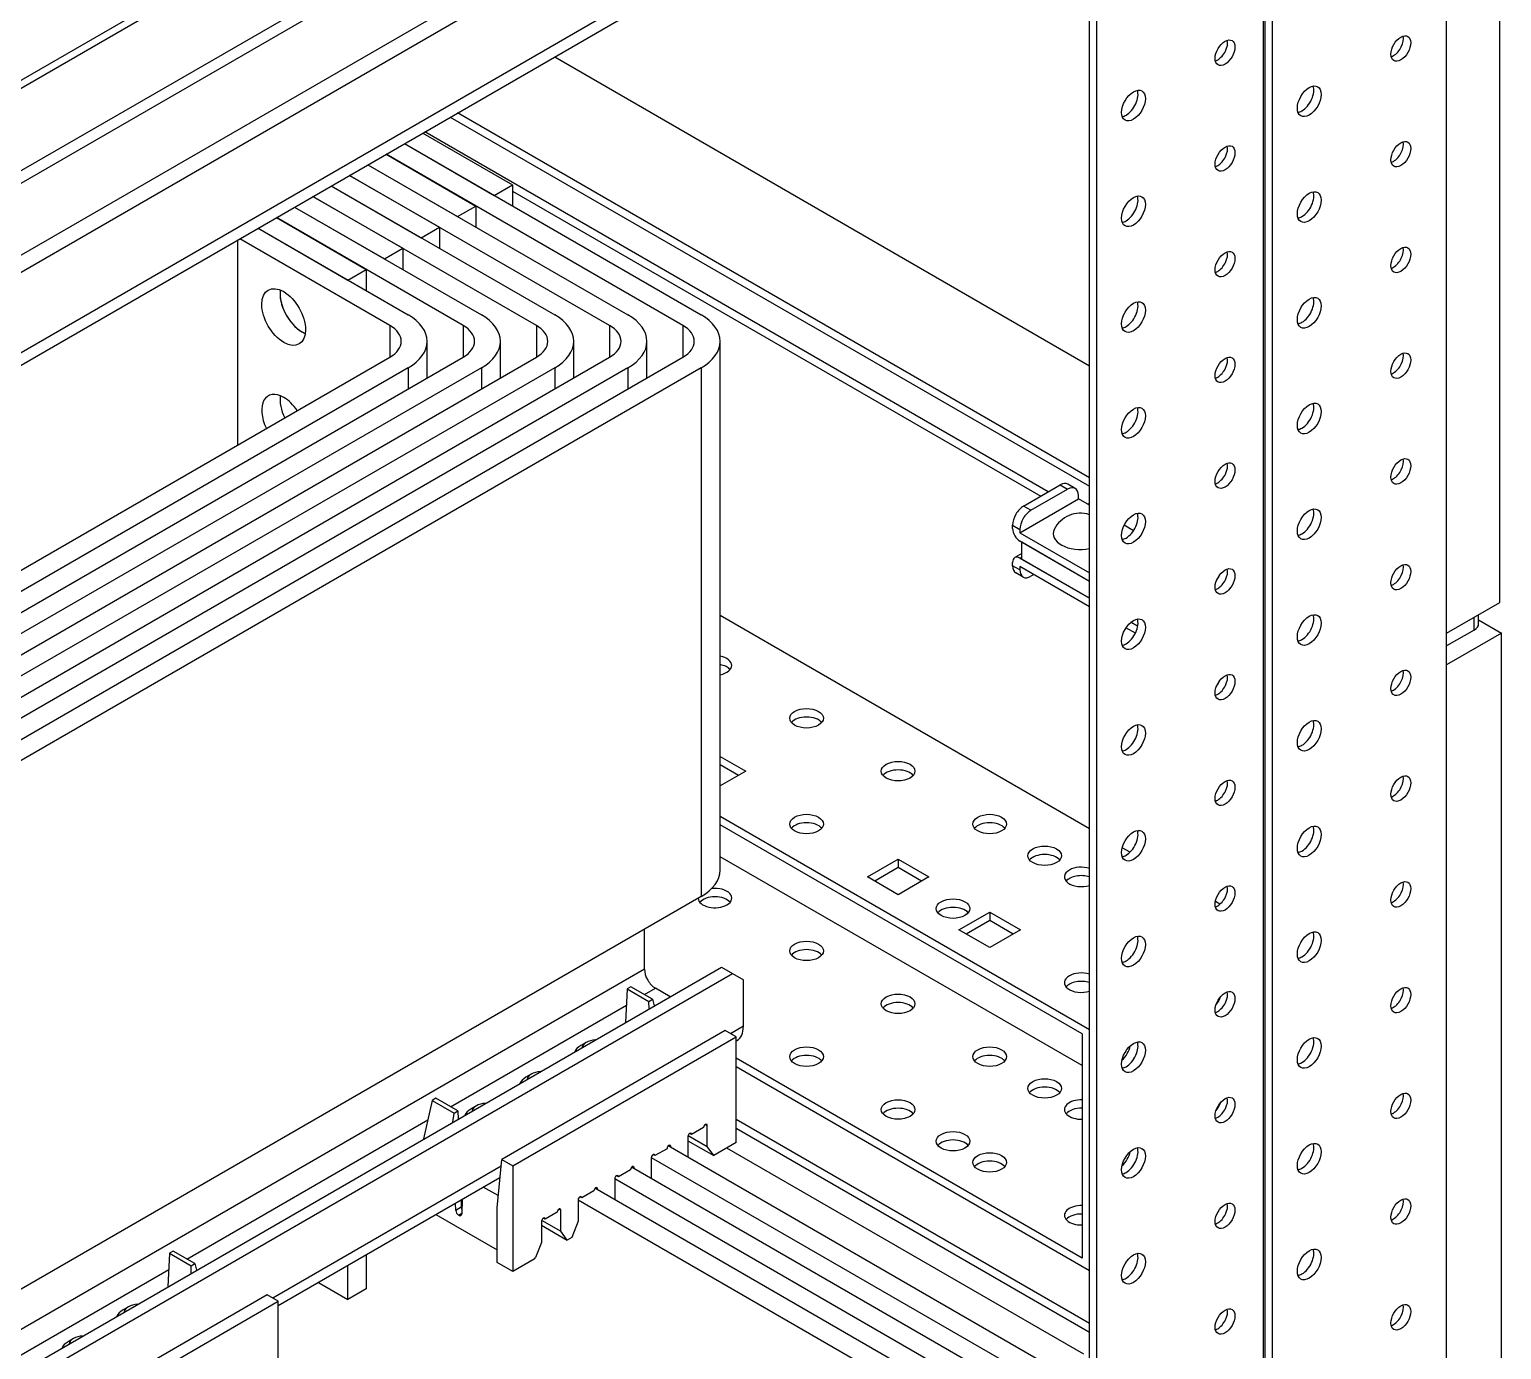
# Model space of a CAD drawing. Header units: millimetres. Extents: x -116965 to 323937, y 291661 to 566926.
# Drawn here: x -23583.1 to -23441, y 313790.9 to 313918.3 of the extents above; entities that cross this region are included whole.
import ezdxf

# ---------------------------------------------------------------- set-up
doc = ezdxf.new("R2010")
doc.units = ezdxf.units.MM
doc.layers.add('ALPHA', color=255, linetype='Continuous')

msp = doc.modelspace()

# ---------------------------------------------------------------- linework, layer by layer
at = {"layer": 'ALPHA'}
for p, q in [((-23446.265931, 313730.199479), (-23446.265931, 314199.685013)), ((-23463.766824, 313720.911831), (-23463.766824, 314190.397365)), ((-23463.059717, 313720.503582), (-23463.059717, 314189.989116)), ((-23463.943601, 313741.263008), (-23463.943601, 314008.114503)), ((-23641.604179, 313880.073126), (-23480.978503, 313972.810404)), ((-23641.604179, 313879.312167), (-23479.853503, 313972.698964)), ((-23641.604179, 313871.351326), (-23474.373426, 313967.902046)), ((-23641.604179, 313870.126581), (-23474.373426, 313966.677302)), ((-23480.383833, 313956.26697), (-23641.604179, 313863.18636)), ((-23641.604179, 313861.553367), (-23479.676727, 313955.042225)), ((-23641.604179, 313853.796649), (-23474.373426, 313950.34737)), ((-23641.604179, 313852.571904), (-23474.373426, 313949.122625)), ((-23480.03028, 313747.856218), (-23480.03028, 313945.856639)), ((-23480.737387, 313787.048054), (-23480.737387, 313945.44839)), ((-23441.139407, 313862.982236), (-23441.139407, 313941.774156)), ((-23532.356182, 313915.646265), (-23480.737387, 313885.84414)), ((-23480.737387, 313875.02556), (-23541.725347, 313910.236975)), ((-23542.432453, 313909.828727), (-23480.737387, 313874.209064)), ((-23545.084104, 313908.297796), (-23536.422046, 313903.296754)), ((-23484.73254, 313873.657929), (-23544.907327, 313908.399858)), ((-23519.981813, 313889.722499), (-23548.619638, 313906.256555)), ((-23548.619638, 313906.256555), (-23539.95758, 313901.255513)), ((-23546.851871, 313907.277175), (-23518.214046, 313890.74312)), ((-23546.851871, 313907.277175), (-23538.189813, 313902.276134)), ((-23550.387405, 313905.235934), (-23525.285114, 313890.74312)), ((-23550.387405, 313905.235934), (-23541.725347, 313900.234892)), ((-23553.922939, 313903.194692), (-23532.356182, 313890.74312)), ((-23553.922939, 313903.194692), (-23545.26088, 313898.193651)), ((-23527.052881, 313889.722499), (-23552.155172, 313904.215313)), ((-23552.155172, 313904.215313), (-23543.493114, 313899.214272)), ((-23538.189813, 313902.276134), (-23536.422046, 313903.296754)), ((-23536.422046, 313903.296754), (-23536.422046, 313901.255513)), ((-23534.123949, 313889.722499), (-23555.690706, 313902.174072)), ((-23555.690706, 313902.174072), (-23547.028647, 313897.17303)), ((-23536.422046, 313902.684382), (-23485.439647, 313873.24968)), ((-23557.458472, 313901.153451), (-23539.42725, 313890.74312)), ((-23557.458472, 313901.153451), (-23548.796414, 313896.152409)), ((-23541.725347, 313900.234892), (-23539.95758, 313901.255513)), ((-23539.95758, 313901.255513), (-23539.95758, 313899.214272)), ((-23560.994006, 313899.11221), (-23552.331948, 313894.111168)), ((-23560.994006, 313899.11221), (-23546.498317, 313890.74312)), ((-23541.195016, 313889.722499), (-23559.226239, 313900.13283)), ((-23559.226239, 313900.13283), (-23550.564181, 313895.131789)), ((-23545.26088, 313898.193651), (-23543.493114, 313899.214272)), ((-23543.493114, 313899.214272), (-23543.493114, 313897.17303)), ((-23562.93855, 313878.189485), (-23562.93855, 313897.989527)), ((-23548.266084, 313889.722499), (-23562.761773, 313898.091589)), ((-23548.796414, 313896.152409), (-23547.028647, 313897.17303)), ((-23547.028647, 313897.17303), (-23547.028647, 313895.131789)), ((-23552.331948, 313894.111168), (-23550.564181, 313895.131789)), ((-23550.564181, 313895.131789), (-23550.564181, 313893.090547)), ((-23548.266084, 313889.722499), (-23548.266084, 313886.660637)), ((-23541.195016, 313889.722499), (-23541.195016, 313886.660637)), ((-23534.123949, 313889.722499), (-23534.123949, 313886.660637)), ((-23527.052881, 313889.722499), (-23527.052881, 313886.660637)), ((-23519.981813, 313889.722499), (-23519.981813, 313886.660637)), ((-23544.667735, 313884.655662), (-23544.667735, 313888.191568)), ((-23537.596667, 313884.655662), (-23537.596667, 313888.191568)), ((-23530.525599, 313884.655662), (-23530.525599, 313888.191568)), ((-23523.454531, 313884.655662), (-23523.454531, 313888.191568)), ((-23516.383463, 313837.160531), (-23516.383463, 313888.191568)), ((-23608.90049, 313851.653346), (-23548.266084, 313886.660637)), ((-23608.90049, 313847.570863), (-23541.195016, 313886.660637)), ((-23608.90049, 313843.48838), (-23534.123949, 313886.660637)), ((-23608.90049, 313839.405898), (-23527.052881, 313886.660637)), ((-23608.90049, 313835.323415), (-23519.981813, 313886.660637)), ((-23546.498317, 313885.640016), (-23608.90049, 313849.612105)), ((-23539.42725, 313885.640016), (-23608.90049, 313845.529622)), ((-23532.356182, 313885.640016), (-23608.90049, 313841.447139)), ((-23525.285114, 313885.640016), (-23608.90049, 313837.364656)), ((-23518.214046, 313885.640016), (-23608.90049, 313833.282173)), ((-23546.498317, 313885.640016), (-23546.498317, 313883.598774)), ((-23539.42725, 313885.640016), (-23539.42725, 313883.598774)), ((-23532.356182, 313885.640016), (-23532.356182, 313883.598774)), ((-23525.285114, 313885.640016), (-23525.285114, 313883.598774)), ((-23518.214046, 313885.640016), (-23518.214046, 313834.60898)), ((-23487.101348, 313872.290297), (-23483.565814, 313874.331538)), ((-23486.394241, 313871.882049), (-23482.858707, 313873.92329)), ((-23483.565814, 313874.331538), (-23482.858707, 313873.92329)), ((-23482.108707, 313873.997583), (-23482.815814, 313874.405832)), ((-23481.798047, 313872.984319), (-23481.798047, 313873.310918)), ((-23487.454901, 313869.718333), (-23481.798047, 313872.984319)), ((-23486.394241, 313871.882049), (-23487.101348, 313872.290297)), ((-23480.737387, 313872.371946), (-23481.798047, 313872.984319)), ((-23480.914163, 313872.474009), (-23480.737387, 313872.576071)), ((-23488.162008, 313870.45318), (-23487.454901, 313870.044931)), ((-23488.162008, 313870.126581), (-23488.162008, 313870.45318)), ((-23476.482563, 313869.915423), (-23477.390812, 313870.439801)), ((-23476.187834, 313871.582379), (-23476.094551, 313871.528521)), ((-23487.454901, 313870.044931), (-23487.454901, 313869.718333)), ((-23487.454901, 313869.718333), (-23480.737387, 313865.839974)), ((-23487.278124, 313867.709109), (-23487.954901, 313867.318372)), ((-23480.737387, 313865.023477), (-23487.454901, 313868.901836)), ((-23487.278124, 313867.166781), (-23487.278124, 313868.799774)), ((-23480.737387, 313865.023477), (-23487.278124, 313868.799774)), ((-23488.162008, 313866.533996), (-23488.162008, 313866.860595)), ((-23487.454901, 313866.125748), (-23488.162008, 313866.533996)), ((-23487.454901, 313867.268843), (-23487.278124, 313867.370905)), ((-23487.454901, 313867.268843), (-23480.737387, 313863.390484)), ((-23480.737387, 313862.573988), (-23487.454901, 313866.452346)), ((-23487.454901, 313866.452346), (-23487.454901, 313866.125748)), ((-23480.737387, 313863.390484), (-23487.278124, 313867.166781)), ((-23487.144241, 313865.439082), (-23487.851348, 313865.84733)), ((-23486.111398, 313865.676675), (-23486.394241, 313865.513375)), ((-23468.38857, 313865.242354), (-23468.413488, 313865.25674)), ((-23446.265931, 313860.022436), (-23441.139407, 313862.982236)), ((-23480.737387, 313841.140952), (-23516.383463, 313861.721224)), ((-23476.305786, 313860.015402), (-23477.214036, 313860.53978)), ((-23476.078117, 313860.700453), (-23476.734599, 313861.079473)), ((-23476.734599, 313861.079473), (-23476.078117, 313860.700453)), ((-23443.614281, 313860.328622), (-23443.614281, 313861.553367)), ((-23443.174941, 313860.940994), (-23443.174941, 313861.80702)), ((-23443.174941, 313861.299714), (-23440.96263, 313860.022436)), ((-23443.614281, 313860.328622), (-23446.265931, 313858.797691)), ((-23440.96263, 313860.022436), (-23446.265931, 313856.960574)), ((-23440.96263, 313781.230516), (-23440.96263, 313860.022436)), ((-23516.383463, 313848.126556), (-23513.918372, 313846.703335)), ((-23514.625479, 313846.295087), (-23516.383463, 313847.31006)), ((-23513.918372, 313846.703335), (-23516.383463, 313845.280114)), ((-23480.737387, 313821.749158), (-23516.383463, 313842.32943)), ((-23481.444493, 313821.34091), (-23516.383463, 313841.512934)), ((-23476.823862, 313838.881478), (-23477.579843, 313839.317944)), ((-23481.444493, 313818.279048), (-23516.383463, 313838.451072)), ((-23502.1804, 313836.497128), (-23499.210551, 313838.211771)), ((-23499.210551, 313838.211771), (-23499.210551, 313837.395274)), ((-23499.210551, 313838.211771), (-23496.240703, 313836.497128)), ((-23499.210551, 313834.782485), (-23502.1804, 313836.497128)), ((-23499.210551, 313837.395274), (-23501.473293, 313836.08888)), ((-23496.94781, 313836.08888), (-23499.210551, 313837.395274)), ((-23496.240703, 313836.497128), (-23499.210551, 313834.782485)), ((-23518.214046, 313834.60898), (-23641.604179, 313763.369653)), ((-23468.141571, 313833.868755), (-23468.584465, 313834.124459)), ((-23493.341565, 313831.394024), (-23490.371717, 313833.108667)), ((-23490.371717, 313832.292171), (-23492.634458, 313830.985776)), ((-23490.371717, 313833.108667), (-23490.371717, 313832.292171)), ((-23490.371717, 313833.108667), (-23487.401868, 313831.394024)), ((-23488.108975, 313830.985776), (-23490.371717, 313832.292171)), ((-23523.692743, 313827.585379), (-23523.692743, 313831.445852)), ((-23490.371717, 313829.679382), (-23493.341565, 313831.394024)), ((-23487.401868, 313831.394024), (-23490.371717, 313829.679382)), ((-23641.604179, 313755.398897), (-23516.266304, 313827.79032)), ((-23516.266304, 313827.79032), (-23515.205442, 313827.178064)), ((-23523.692743, 313827.585379), (-23641.604179, 313759.483246)), ((-23641.604179, 313754.173918), (-23515.205442, 313827.178064)), ((-23515.205442, 313827.178064), (-23514.144984, 313826.565808)), ((-23514.144984, 313822.075077), (-23514.144984, 313826.565808)), ((-23525.355431, 313825.688317), (-23525.517805, 313822.446929)), ((-23525.001945, 313825.89248), (-23525.355431, 313825.688317)), ((-23525.355431, 313825.688317), (-23523.269604, 313824.484523)), ((-23522.916118, 313824.688686), (-23525.001945, 313825.89248)), ((-23523.691666, 313825.136278), (-23522.631881, 313825.748379)), ((-23521.216253, 313824.931377), (-23522.631881, 313825.748379)), ((-23542.426427, 313814.315638), (-23525.43348, 313824.130258)), ((-23523.269604, 313824.484523), (-23522.916118, 313824.688686)), ((-23523.247858, 313823.757982), (-23523.269604, 313824.484523)), ((-23522.916118, 313824.688686), (-23522.745404, 313824.048185)), ((-23514.144984, 313822.075077), (-23515.381781, 313821.36074)), ((-23515.911808, 313821.666634), (-23537.474457, 313809.21269)), ((-23536.413595, 313808.600435), (-23514.850946, 313821.054379)), ((-23514.850946, 313821.054379), (-23515.911808, 313821.666634)), ((-23514.850946, 313810.848171), (-23514.850946, 313821.054379)), ((-23514.850946, 313820.652859), (-23514.76628, 313820.70176)), ((-23481.444493, 313821.34091), (-23481.444493, 313799.703751)), ((-23480.737387, 313798.479006), (-23480.737387, 313821.749158)), ((-23529.311751, 313820.522179), (-23529.842081, 313820.215992)), ((-23481.444493, 313799.703751), (-23514.850946, 313818.990975)), ((-23480.737387, 313798.479006), (-23514.850946, 313818.174479)), ((-23534.614041, 313817.459733), (-23535.144372, 313817.153547)), ((-23543.840236, 313815.131591), (-23544.193722, 313814.927428)), ((-23541.718512, 313813.907079), (-23543.840236, 313815.131591)), ((-23544.193722, 313814.927428), (-23545.028305, 313811.204289)), ((-23544.193722, 313814.927428), (-23542.071998, 313813.702916)), ((-23542.2059, 313812.808382), (-23542.071998, 313813.702916)), ((-23542.071998, 313813.702916), (-23541.718512, 313813.907079)), ((-23541.718512, 313813.907079), (-23541.689018, 313813.106917)), ((-23539.916332, 313814.397288), (-23540.446662, 313814.091102)), ((-23567.877423, 313799.615901), (-23544.614097, 313813.052106)), ((-23517.979298, 313812.307315), (-23519.145801, 313811.633577)), ((-23517.802588, 313812.613501), (-23517.625811, 313812.511478)), ((-23517.625811, 313810.470237), (-23517.625811, 313812.511478)), ((-23480.737387, 313793.375902), (-23514.850946, 313813.071375)), ((-23514.850946, 313812.254878), (-23480.737387, 313792.559406)), ((-23545.028305, 313811.204289), (-23545.029331, 313811.177652)), ((-23545.00575, 313811.191272), (-23545.028305, 313811.204289)), ((-23519.499288, 313811.429414), (-23519.499288, 313809.427248)), ((-23519.499288, 313811.033704), (-23517.013556, 313809.599112)), ((-23519.47789, 313811.539128), (-23517.625811, 313810.470237)), ((-23519.145801, 313811.633577), (-23519.322578, 313811.7356)), ((-23514.850946, 313810.848171), (-23517.013556, 313809.599112)), ((-23523.034148, 313809.387784), (-23523.034148, 313807.385617)), ((-23523.031394, 313809.425269), (-23482.505154, 313786.027433)), ((-23522.680662, 313809.591947), (-23522.857439, 313809.69397)), ((-23521.514158, 313810.265685), (-23522.680662, 313809.591947)), ((-23480.737387, 313787.048054), (-23521.398672, 313810.523858)), ((-23521.337449, 313810.571871), (-23521.160672, 313810.469848)), ((-23521.160672, 313810.386448), (-23521.160672, 313810.469848)), ((-23517.013556, 313809.599112), (-23517.625811, 313810.470237)), ((-23481.267717, 313790.416102), (-23515.75385, 313810.326681)), ((-23537.536722, 313808.564706), (-23559.567538, 313795.840363)), ((-23537.920462, 313804.571114), (-23537.474457, 313809.21269)), ((-23537.474457, 313809.21269), (-23536.413595, 313808.600435)), ((-23536.413595, 313808.600435), (-23536.413595, 313798.394227)), ((-23525.049019, 313808.224055), (-23526.215523, 313807.550317)), ((-23484.272921, 313785.006812), (-23524.933533, 313808.482228)), ((-23524.872309, 313808.530241), (-23524.695533, 313808.428218)), ((-23524.695533, 313808.344818), (-23524.695533, 313808.428218)), ((-23559.036703, 313795.132482), (-23537.639929, 313807.490621)), ((-23537.815208, 313805.73488), (-23539.248051, 313806.561818)), ((-23487.808455, 313782.965571), (-23528.468393, 313806.440598)), ((-23528.40717, 313806.488611), (-23528.230393, 313806.386588)), ((-23526.569009, 313807.346154), (-23526.569009, 313805.343987)), ((-23526.566255, 313807.383639), (-23486.040688, 313783.986192)), ((-23526.215523, 313807.550317), (-23526.392299, 313807.65234)), ((-23541.90615, 313804.306291), (-23541.932146, 313805.011564)), ((-23541.401917, 313805.317809), (-23541.375921, 313804.612536)), ((-23541.284024, 313805.385901), (-23541.327461, 313803.974926)), ((-23537.80825, 313805.738899), (-23537.815208, 313805.73488)), ((-23530.103869, 313805.304524), (-23530.103869, 313803.263282)), ((-23530.101115, 313805.342008), (-23489.576221, 313781.94495)), ((-23529.750383, 313805.508687), (-23529.92716, 313805.61071)), ((-23528.583879, 313806.182425), (-23529.750383, 313805.508687)), ((-23528.230393, 313806.303188), (-23528.230393, 313806.386588)), ((-23543.844245, 313803.907193), (-23537.920019, 313800.488142)), ((-23541.375921, 313804.612536), (-23541.90615, 313804.306291)), ((-23541.641185, 313803.860485), (-23541.325369, 313804.042891)), ((-23541.592515, 313803.832396), (-23541.641185, 313803.860485)), ((-23541.32713, 313803.985675), (-23541.592515, 313803.832396)), ((-23541.387949, 313804.938847), (-23541.29936, 313804.887719)), ((-23537.920019, 313804.570858), (-23537.920462, 313804.571114)), ((-23537.920019, 313799.263631), (-23537.920019, 313804.570858)), ((-23533.285244, 313803.467056), (-23533.46202, 313803.56908)), ((-23532.11874, 313804.140794), (-23533.285244, 313803.467056)), ((-23531.94203, 313804.446981), (-23531.765254, 313804.344957)), ((-23531.765254, 313802.303716), (-23531.765254, 313804.344957)), ((-23533.63873, 313803.262893), (-23533.63873, 313801.221652)), ((-23533.63873, 313802.867183), (-23531.152998, 313801.432592)), ((-23533.617332, 313803.372607), (-23531.765254, 313802.303716)), ((-23531.152998, 313801.432592), (-23531.765254, 313802.303716)), ((-23530.103869, 313803.263282), (-23530.716125, 313801.684917)), ((-23533.63873, 313801.221652), (-23534.199964, 313799.774817)), ((-23530.716125, 313801.684917), (-23531.152998, 313801.432592)), ((-23569.541187, 313800.16794), (-23569.703562, 313796.926552)), ((-23569.187701, 313800.372103), (-23569.541187, 313800.16794)), ((-23569.541187, 313800.16794), (-23567.455361, 313798.964146)), ((-23567.101875, 313799.168309), (-23569.187701, 313800.372103)), ((-23550.564181, 313800.025958), (-23550.564181, 313796.743951)), ((-23534.353028, 313799.58435), (-23536.413595, 313798.394227)), ((-23586.612184, 313788.795262), (-23569.619237, 313798.609881)), ((-23567.455361, 313798.964146), (-23567.101875, 313799.168309)), ((-23567.433614, 313798.237606), (-23567.455361, 313798.964146)), ((-23567.101875, 313799.168309), (-23566.931161, 313798.527808)), ((-23552.331948, 313795.72333), (-23552.331948, 313799.004949)), ((-23536.413595, 313798.394227), (-23537.920019, 313799.263631)), ((-23555.173372, 313797.363827), (-23552.331948, 313795.72333)), ((-23550.564181, 313796.743951), (-23552.331948, 313795.72333)), ((-23560.097565, 313796.146258), (-23581.660214, 313783.692314)), ((-23580.599352, 313783.080058), (-23559.036703, 313795.534002)), ((-23559.036703, 313795.534002), (-23560.097565, 313796.146258)), ((-23559.036703, 313785.327794), (-23559.036703, 313795.534002)), ((-23573.497507, 313795.001802), (-23574.027837, 313794.695615)), ((-23578.799798, 313791.939356), (-23579.330128, 313791.63317))]:
    msp.add_line(p, q, dxfattribs=at)
msp.add_arc((-23481.62127, 313868.788292), 2.814063, 71.69380052, 153.81037469, dxfattribs=at)
for centre, major_axis, ratio, start_param, end_param in [((-23467.655911, 313916.054514), (0.675, 1.169134), 0.5773502692, 2.3561944902, 8.6393797974), ((-23468.363018, 313916.462762), (0.675, 1.169134), 0.5773502692, 3.926990817, 5.7318997087), ((-23450.685348, 313916.462762), (0.675, 1.169134), 0.5773502692, 2.3561944902, 8.6393797974), ((-23451.392455, 313916.87101), (0.675, 1.169134), 0.5773502692, 3.926990817, 5.7318997087), ((-23468.363018, 313916.462762), (0.675, 1.169134), 0.5773502692, 3.692878252, 3.926990817), ((-23451.392455, 313916.87101), (0.675, 1.169134), 0.5773502692, 3.692878252, 3.926990817), ((-23459.524183, 313911.359658), (0.8125, 1.407291), 0.5773502692, 2.3561944902, 8.6393797974), ((-23476.494746, 313910.95141), (0.8125, 1.407291), 0.5773502692, 2.3561944902, 8.6393797974), ((-23477.201853, 313911.359658), (0.8125, 1.407291), 0.5773502692, 3.926990817, 5.8329886172), ((-23460.23129, 313911.767907), (0.8125, 1.407291), 0.5773502692, 3.926990817, 5.8329886172), ((-23460.23129, 313911.767907), (0.8125, 1.407291), 0.5773502692, 3.5917893435, 3.926990817), ((-23477.201853, 313911.359658), (0.8125, 1.407291), 0.5773502692, 3.5917893435, 3.926990817), ((-23450.685348, 313906.256555), (0.675, 1.169134), 0.5773502692, 2.3561944902, 8.6393797974), ((-23451.392455, 313906.664803), (0.675, 1.169134), 0.5773502692, 3.926990817, 5.7318997087), ((-23467.655911, 313905.848306), (0.675, 1.169134), 0.5773502692, 2.3561944902, 8.6393797974), ((-23468.363018, 313906.256555), (0.675, 1.169134), 0.5773502692, 3.926990817, 5.7318997087), ((-23468.363018, 313906.256555), (0.675, 1.169134), 0.5773502692, 3.692878252, 3.926990817), ((-23451.392455, 313906.664803), (0.675, 1.169134), 0.5773502692, 3.692878252, 3.926990817), ((-23476.494746, 313900.745203), (0.8125, 1.407291), 0.5773502692, 2.3561944902, 8.6393797974), ((-23477.201853, 313901.153451), (0.8125, 1.407291), 0.5773502692, 3.926990817, 5.8329886172), ((-23459.524183, 313901.153451), (0.8125, 1.407291), 0.5773502692, 2.3561944902, 8.6393797974), ((-23460.23129, 313901.561699), (0.8125, 1.407291), 0.5773502692, 3.926990817, 5.8329886172), ((-23460.23129, 313901.561699), (0.8125, 1.407291), 0.5773502692, 3.5917893435, 3.926990817), ((-23477.201853, 313901.153451), (0.8125, 1.407291), 0.5773502692, 3.5917893435, 3.926990817), ((-23450.685348, 313896.050347), (0.675, 1.169134), 0.5773502692, 2.3561944902, 8.6393797974), ((-23467.655911, 313895.642099), (0.675, 1.169134), 0.5773502692, 2.3561944902, 8.6393797974), ((-23468.363018, 313896.050347), (0.675, 1.169134), 0.5773502692, 3.926990817, 5.7318997087), ((-23451.392455, 313896.458596), (0.675, 1.169134), 0.5773502692, 3.926990817, 5.7318997087), ((-23468.363018, 313896.050347), (0.675, 1.169134), 0.5773502692, 3.692878252, 3.926990817), ((-23451.392455, 313896.458596), (0.675, 1.169134), 0.5773502692, 3.692878252, 3.926990817), ((-23558.519133, 313890.538995), (-1.5, 2.598076), 0.5773502692, 0.7853981634, 7.0685834706), ((-23556.751366, 313891.559616), (-1.5, 2.598076), 0.5773502692, 0.6301372461, 2.5114554075), ((-23556.751366, 313891.559616), (-1.5, 2.598076), 0.5773502692, 0.6301372461, 2.3561944902), ((-23476.494746, 313890.538995), (0.8125, 1.407291), 0.5773502692, 2.3561944902, 8.6393797974), ((-23477.201853, 313890.947244), (0.8125, 1.407291), 0.5773502692, 3.926990817, 5.8329886172), ((-23459.524183, 313890.947244), (0.8125, 1.407291), 0.5773502692, 2.3561944902, 8.6393797974), ((-23460.23129, 313891.355492), (0.8125, 1.407291), 0.5773502692, 3.926990817, 5.8329886172), ((-23550.917735, 313888.191568), (-6.25, 0), 0.5773502692, 2.3561944902, 3.926990817), ((-23543.846667, 313888.191568), (-6.25, 0), 0.5773502692, 2.3561944902, 3.926990817), ((-23536.775599, 313888.191568), (-6.25, 0), 0.5773502692, 2.3561944902, 3.926990817), ((-23529.704531, 313888.191568), (-6.25, 0), 0.5773502692, 2.3561944902, 3.926990817), ((-23522.633463, 313888.191568), (-6.25, 0), 0.5773502692, 2.3561944902, 3.926990817), ((-23556.751366, 313891.559616), (-1.5, 2.598076), 0.5773502692, 2.3561944902, 2.5114554075), ((-23550.917735, 313888.191568), (-3.75, 0), 0.5773502692, 2.3561944902, 3.926990817), ((-23543.846667, 313888.191568), (-3.75, 0), 0.5773502692, 2.3561944902, 3.926990817), ((-23536.775599, 313888.191568), (-3.75, 0), 0.5773502692, 2.3561944902, 3.926990817), ((-23529.704531, 313888.191568), (-3.75, 0), 0.5773502692, 2.3561944902, 3.926990817), ((-23522.633463, 313888.191568), (-3.75, 0), 0.5773502692, 2.3561944902, 3.926990817), ((-23477.201853, 313890.947244), (0.8125, 1.407291), 0.5773502692, 3.5917893435, 3.926990817), ((-23460.23129, 313891.355492), (0.8125, 1.407291), 0.5773502692, 3.5917893435, 3.926990817), ((-23467.655911, 313885.435892), (0.675, 1.169134), 0.5773502692, 2.3561944902, 8.6393797974), ((-23468.363018, 313885.84414), (0.675, 1.169134), 0.5773502692, 3.926990817, 5.7318997087), ((-23450.685348, 313885.84414), (0.675, 1.169134), 0.5773502692, 2.3561944902, 8.6393797974), ((-23451.392455, 313886.252388), (0.675, 1.169134), 0.5773502692, 3.926990817, 5.7318997087), ((-23468.363018, 313885.84414), (0.675, 1.169134), 0.5773502692, 3.692878252, 3.926990817), ((-23451.392455, 313886.252388), (0.675, 1.169134), 0.5773502692, 3.692878252, 3.926990817), ((-23558.519133, 313880.332788), (-1.5, 2.598076), 0.5773502692, 5.4977871438, 7.735855981), ((-23556.751366, 313881.353409), (-1.5, 2.598076), 0.5773502692, 0.6301372461, 1.4526706738), ((-23556.751366, 313881.353409), (-1.5, 2.598076), 0.5773502692, 0.6301372461, 1.4526706738), ((-23558.519133, 313880.332788), (-1.5, 2.598076), 0.5773502692, 4.8305146334, 5.4977871438), ((-23476.494746, 313880.332788), (0.8125, 1.407291), 0.5773502692, 2.3561944902, 8.6393797974), ((-23477.201853, 313880.741036), (0.8125, 1.407291), 0.5773502692, 3.926990817, 5.8329886172), ((-23459.524183, 313880.741036), (0.8125, 1.407291), 0.5773502692, 2.3561944902, 8.6393797974), ((-23460.23129, 313881.149285), (0.8125, 1.407291), 0.5773502692, 3.926990817, 5.8329886172), ((-23477.201853, 313880.741036), (0.8125, 1.407291), 0.5773502692, 3.5917893435, 3.926990817), ((-23460.23129, 313881.149285), (0.8125, 1.407291), 0.5773502692, 3.5917893435, 3.926990817), ((-23467.655911, 313875.229685), (0.675, 1.169134), 0.5773502692, 2.3561944902, 8.6393797974), ((-23468.363018, 313875.637933), (0.675, 1.169134), 0.5773502692, 3.926990817, 5.7318997087), ((-23450.685348, 313875.637933), (0.675, 1.169134), 0.5773502692, 2.3561944902, 8.6393797974), ((-23451.392455, 313876.046181), (0.675, 1.169134), 0.5773502692, 3.926990817, 5.7318997087), ((-23451.392455, 313876.046181), (0.675, 1.169134), 0.5773502692, 3.692878252, 3.926990817), ((-23483.565814, 313873.106793), (0.75, 1.299038), 0.5773502692, 0, 0.7853981634), ((-23482.858707, 313872.698545), (0.75, 1.299038), 0.5773502692, 5.4977871438, 7.0685834706), ((-23468.363018, 313875.637933), (0.675, 1.169134), 0.5773502692, 3.692878252, 3.926990817), ((-23487.101348, 313871.065552), (0.75, 1.299038), 0.5773502692, 0.7853981634, 2.3561944902), ((-23486.394241, 313870.657304), (0.75, 1.299038), 0.5773502692, 0.7853981634, 2.3561944902), ((-23476.494746, 313870.126581), (0.8125, 1.407291), 0.5773502692, 2.3561944902, 8.6393797974), ((-23459.524183, 313870.534829), (0.8125, 1.407291), 0.5773502692, 2.3561944902, 8.6393797974), ((-23460.23129, 313870.943077), (0.8125, 1.407291), 0.5773502692, 3.926990817, 5.8329886172), ((-23477.201853, 313870.534829), (0.8125, 1.407291), 0.5773502692, 3.926990817, 5.8329886172), ((-23487.454901, 313869.718333), (-0.5, 0.866025), 0.5773502692, 0.7853981634, 2.3561944902), ((-23481.62127, 313869.616271), (-2.625, 0), 0.5773502692, 6.0065067037, 8.1974102982), ((-23477.201853, 313870.534829), (0.8125, 1.407291), 0.5773502692, 3.5917893435, 3.926990817), ((-23460.23129, 313870.943077), (0.8125, 1.407291), 0.5773502692, 3.5917893435, 3.926990817), ((-23487.454901, 313866.452346), (-0.5, 0.866025), 0.5773502692, 5.4977871438, 7.0685834706), ((-23487.101348, 313867.146368), (0.75, 1.299038), 0.5773502692, 2.3561944902, 3.1415926536), ((-23486.394241, 313866.73812), (0.75, 1.299038), 0.5773502692, 2.3561944902, 3.926990817), ((-23467.655911, 313865.023477), (0.675, 1.169134), 0.5773502692, 2.3561944902, 8.6393797974), ((-23468.363018, 313865.431726), (0.675, 1.169134), 0.5773502692, 3.926990817, 5.7318997087), ((-23450.685348, 313865.431726), (0.675, 1.169134), 0.5773502692, 2.3561944902, 8.6393797974), ((-23451.392455, 313865.839974), (0.675, 1.169134), 0.5773502692, 3.926990817, 5.7318997087), ((-23469.070125, 313865.839974), (0.775, 1.342339), 0.5773502692, 4.5048673228, 4.919910638), ((-23451.392455, 313865.839974), (0.675, 1.169134), 0.5773502692, 3.692878252, 3.926990817), ((-23468.363018, 313865.431726), (0.675, 1.169134), 0.5773502692, 3.692878252, 3.926990817), ((-23459.524183, 313860.328622), (0.8125, 1.407291), 0.5773502692, 2.3561944902, 8.6393797974), ((-23476.494746, 313859.920374), (0.8125, 1.407291), 0.5773502692, 2.3561944902, 8.6393797974), ((-23477.201853, 313860.328622), (0.8125, 1.407291), 0.5773502692, 3.926990817, 5.8329886172), ((-23460.23129, 313860.73687), (0.8125, 1.407291), 0.5773502692, 3.926990817, 5.8329886172), ((-23444.674941, 313860.940994), (-1.5, 0), 0.5773502692, 2.3561944902, 3.1415926536), ((-23477.201853, 313860.328622), (0.8125, 1.407291), 0.5773502692, 3.5917893435, 3.926990817), ((-23460.23129, 313860.73687), (0.8125, 1.407291), 0.5773502692, 3.5917893435, 3.926990817), ((-23516.888221, 313856.909542), (-1.625, 0), 0.5773502692, 1.8866414917, 4.3965438155), ((-23516.888221, 313856.093046), (-1.625, 0), 0.5773502692, 3.5917893435, 4.3965438155), ((-23467.655911, 313854.81727), (0.675, 1.169134), 0.5773502692, 2.3561944902, 8.6393797974), ((-23450.685348, 313855.225518), (0.675, 1.169134), 0.5773502692, 2.3561944902, 8.6393797974), ((-23451.392455, 313855.633767), (0.675, 1.169134), 0.5773502692, 3.926990817, 5.7318997087), ((-23469.070125, 313855.633767), (0.775, 1.342339), 0.5773502692, 4.5048673228, 4.919910638), ((-23468.363018, 313855.225518), (0.675, 1.169134), 0.5773502692, 3.926990817, 5.7318997087), ((-23468.363018, 313855.225518), (0.675, 1.169134), 0.5773502692, 3.692878252, 3.926990817), ((-23451.392455, 313855.633767), (0.675, 1.169134), 0.5773502692, 3.692878252, 3.926990817), ((-23508.049386, 313851.806439), (-1.625, 0), 0.5773502692, 2.3561944902, 8.6393797974), ((-23508.049386, 313850.989942), (-1.625, 0), 0.5773502692, 3.5917893435, 5.8329886172), ((-23476.494746, 313849.714166), (0.8125, 1.407291), 0.5773502692, 2.3561944902, 8.6393797974), ((-23477.201853, 313850.122415), (0.8125, 1.407291), 0.5773502692, 3.926990817, 5.8329886172), ((-23459.524183, 313850.122415), (0.8125, 1.407291), 0.5773502692, 2.3561944902, 8.6393797974), ((-23460.23129, 313850.530663), (0.8125, 1.407291), 0.5773502692, 3.926990817, 5.8329886172), ((-23460.23129, 313850.530663), (0.8125, 1.407291), 0.5773502692, 3.5917893435, 3.926990817), ((-23499.210551, 313846.703335), (-1.625, 0), 0.5773502692, 2.3561944902, 8.6393797974), ((-23477.201853, 313850.122415), (0.8125, 1.407291), 0.5773502692, 3.5917893435, 3.926990817), ((-23499.210551, 313845.886839), (-1.625, 0), 0.5773502692, 3.5917893435, 5.8329886172), ((-23450.685348, 313845.019311), (0.675, 1.169134), 0.5773502692, 2.3561944902, 8.6393797974), ((-23451.392455, 313845.427559), (0.675, 1.169134), 0.5773502692, 3.926990817, 5.7318997087), ((-23467.655911, 313844.611063), (0.675, 1.169134), 0.5773502692, 2.3561944902, 8.6393797974), ((-23468.363018, 313845.019311), (0.675, 1.169134), 0.5773502692, 3.926990817, 5.7318997087), ((-23468.363018, 313845.019311), (0.675, 1.169134), 0.5773502692, 3.692878252, 3.926990817), ((-23451.392455, 313845.427559), (0.675, 1.169134), 0.5773502692, 3.692878252, 3.926990817), ((-23508.049386, 313841.600232), (-1.625, 0), 0.5773502692, 2.3561944902, 8.6393797974), ((-23490.371717, 313841.600232), (-1.625, 0), 0.5773502692, 2.3561944902, 8.6393797974), ((-23508.049386, 313840.783735), (-1.625, 0), 0.5773502692, 3.5917893435, 5.8329886172), ((-23490.371717, 313840.783735), (-1.625, 0), 0.5773502692, 3.5917893435, 5.8329886172), ((-23476.494746, 313839.507959), (0.8125, 1.407291), 0.5773502692, 2.3561944902, 8.6393797974), ((-23477.201853, 313839.916207), (0.8125, 1.407291), 0.5773502692, 3.926990817, 5.8329886172), ((-23459.524183, 313839.916207), (0.8125, 1.407291), 0.5773502692, 2.3561944902, 8.6393797974), ((-23460.23129, 313840.324456), (0.8125, 1.407291), 0.5773502692, 3.926990817, 5.8329886172), ((-23485.068416, 313838.538369), (-1.625, 0), 0.5773502692, 2.3561944902, 8.6393797974), ((-23485.068416, 313837.721873), (-1.625, 0), 0.5773502692, 3.5917893435, 5.8329886172), ((-23477.201853, 313839.916207), (0.8125, 1.407291), 0.5773502692, 3.5917893435, 3.926990817), ((-23460.23129, 313840.324456), (0.8125, 1.407291), 0.5773502692, 3.5917893435, 3.926990817), ((-23522.633463, 313837.160531), (-6.25, 0), 0.5773502692, 2.3561944902, 3.1415926536), ((-23481.532882, 313836.497128), (-1.625, 0), 0.5773502692, 5.4977871438, 8.3655385722), ((-23481.532882, 313835.680631), (-1.625, 0), 0.5773502692, 4.2008320422, 5.8329886172), ((-23481.532882, 313836.497128), (-1.625, 0), 0.5773502692, 4.2008320422, 5.4977871438), ((-23516.888221, 313834.455887), (-1.625, 0), 0.5773502692, 2.3561944902, 4.9058864552), ((-23467.655911, 313834.404855), (0.675, 1.169134), 0.5773502692, 2.3561944902, 8.6393797974), ((-23468.363018, 313834.813104), (0.675, 1.169134), 0.5773502692, 3.926990817, 5.7318997087), ((-23450.685348, 313834.813104), (0.675, 1.169134), 0.5773502692, 2.3561944902, 8.6393797974), ((-23451.392455, 313835.221352), (0.675, 1.169134), 0.5773502692, 3.926990817, 5.7318997087), ((-23516.888221, 313834.455887), (-1.625, 0), 0.5773502692, 0.0207159855, 2.3561944902), ((-23516.888221, 313833.63939), (-1.625, 0), 0.5773502692, 3.5917893435, 5.8329886172), ((-23493.90725, 313833.435266), (-1.625, 0), 0.5773502692, 2.3561944902, 8.6393797974), ((-23493.90725, 313832.618769), (-1.625, 0), 0.5773502692, 3.5917893435, 5.8329886172), ((-23468.363018, 313834.813104), (0.675, 1.169134), 0.5773502692, 3.692878252, 3.926990817), ((-23451.392455, 313835.221352), (0.675, 1.169134), 0.5773502692, 3.692878252, 3.926990817), ((-23476.494746, 313829.301752), (0.8125, 1.407291), 0.5773502692, 2.3561944902, 8.6393797974), ((-23477.201853, 313829.71), (0.8125, 1.407291), 0.5773502692, 3.926990817, 5.8329886172), ((-23459.524183, 313829.71), (0.8125, 1.407291), 0.5773502692, 2.3561944902, 8.6393797974), ((-23460.23129, 313830.118248), (0.8125, 1.407291), 0.5773502692, 3.926990817, 5.8329886172), ((-23508.049386, 313829.352783), (-1.625, 0), 0.5773502692, 2.3561944902, 8.6393797974), ((-23508.049386, 313828.536286), (-1.625, 0), 0.5773502692, 3.5917893435, 5.8329886172), ((-23477.201853, 313829.71), (0.8125, 1.407291), 0.5773502692, 3.5917893435, 3.926990817), ((-23460.23129, 313830.118248), (0.8125, 1.407291), 0.5773502692, 3.5917893435, 3.926990817), ((-23522.631881, 313826.973123), (-0.750214, 1.298914), 0.5774602093, 0.7853029253, 2.3560992521), ((-23481.532882, 313826.290921), (-1.625, 0), 0.5773502692, 5.4977871438, 8.3655385722), ((-23481.532882, 313825.474424), (-1.625, 0), 0.5773502692, 4.2008320422, 5.8329886172), ((-23481.532882, 313826.290921), (-1.625, 0), 0.5773502692, 4.2008320422, 5.4977871438), ((-23499.210551, 313824.249679), (-1.625, 0), 0.5773502692, 2.3561944902, 8.6393797974), ((-23467.655911, 313824.198648), (0.675, 1.169134), 0.5773502692, 2.3561944902, 8.6393797974), ((-23469.070125, 313825.015145), (0.8125, 1.407291), 0.5773502692, 4.4260542768, 4.9987236839), ((-23468.363018, 313824.606896), (0.675, 1.169134), 0.5773502692, 3.926990817, 5.7318997087), ((-23450.685348, 313824.606896), (0.675, 1.169134), 0.5773502692, 2.3561944902, 8.6393797974), ((-23451.392455, 313825.015145), (0.675, 1.169134), 0.5773502692, 3.926990817, 5.7318997087), ((-23499.210551, 313823.433183), (-1.625, 0), 0.5773502692, 3.5917893435, 5.8329886172), ((-23468.363018, 313824.606896), (0.675, 1.169134), 0.5773502692, 3.692878252, 3.926990817), ((-23451.392455, 313825.015145), (0.675, 1.169134), 0.5773502692, 3.692878252, 3.926990817), ((-23516.266708, 313823.299589), (-1.500429, 2.597829), 0.5774602093, 3.1415926536, 3.9268955789), ((-23528.286446, 313819.930219), (-1.45, 0), 0.5773502692, 4.8137795768, 6.1821755907), ((-23476.494746, 313819.095545), (0.8125, 1.407291), 0.5773502692, 2.3561944902, 8.6393797974), ((-23459.524183, 313819.503793), (0.8125, 1.407291), 0.5773502692, 2.3561944902, 8.6393797974), ((-23460.23129, 313819.912041), (0.8125, 1.407291), 0.5773502692, 3.926990817, 5.8329886172), ((-23528.286446, 313819.317846), (-2.2, 0), 0.5773502692, 5.4977871438, 6.0497610457), ((-23508.049386, 313819.146576), (-1.625, 0), 0.5773502692, 2.3561944902, 8.6393797974), ((-23508.049386, 313818.330079), (-1.625, 0), 0.5773502692, 3.5917893435, 5.8329886172), ((-23490.371717, 313819.146576), (-1.625, 0), 0.5773502692, 2.3561944902, 8.6393797974), ((-23490.371717, 313818.330079), (-1.625, 0), 0.5773502692, 3.5917893435, 5.8329886172), ((-23477.90896, 313819.912041), (0.8125, 1.407291), 0.5773502692, 4.1973738484, 5.2274041124), ((-23477.201853, 313819.503793), (0.8125, 1.407291), 0.5773502692, 3.926990817, 5.8329886172), ((-23477.201853, 313819.503793), (0.8125, 1.407291), 0.5773502692, 3.926990817, 5.8329886172), ((-23477.201853, 313819.503793), (0.8125, 1.407291), 0.5773502692, 3.5917893435, 3.926990817), ((-23477.201853, 313819.503793), (0.8125, 1.407291), 0.5773502692, 3.5917893435, 3.926990817), ((-23460.23129, 313819.912041), (0.8125, 1.407291), 0.5773502692, 3.5917893435, 3.926990817), ((-23533.588737, 313816.255401), (-2.2, 0), 0.5773502692, 5.4977871438, 6.0497610457), ((-23533.588737, 313816.867773), (-1.45, 0), 0.5773502692, 4.8137795768, 6.1821755907), ((-23485.068416, 313816.084713), (-1.625, 0), 0.5773502692, 2.3561944902, 8.6393797974), ((-23499.210551, 313814.043472), (-1.625, 0), 0.5773502692, 2.3561944902, 8.6393797974), ((-23485.068416, 313815.268217), (-1.625, 0), 0.5773502692, 3.5917893435, 5.8329886172), ((-23481.532882, 313814.043472), (-1.625, 0), 0.5773502692, 4.6579692944, 7.90840132), ((-23467.655911, 313813.992441), (0.675, 1.169134), 0.5773502692, 2.3561944902, 8.6393797974), ((-23468.363018, 313814.400689), (0.675, 1.169134), 0.5773502692, 3.926990817, 5.7318997087), ((-23450.685348, 313814.400689), (0.675, 1.169134), 0.5773502692, 2.3561944902, 8.6393797974), ((-23451.392455, 313814.808938), (0.675, 1.169134), 0.5773502692, 3.926990817, 5.7318997087), ((-23538.891027, 313813.192956), (-2.2, 0), 0.5773502692, 5.4977871438, 6.0497610457), ((-23538.891027, 313813.805328), (-1.45, 0), 0.5773502692, 4.8137795768, 6.1821755907), ((-23499.210551, 313813.226975), (-1.625, 0), 0.5773502692, 3.5917893435, 5.8329886172), ((-23481.532882, 313813.226975), (-1.625, 0), 0.5773502692, 4.6579692944, 5.8329886172), ((-23469.070125, 313814.808938), (0.8125, 1.407291), 0.5773502692, 4.4260542768, 4.9987236839), ((-23451.392455, 313814.808938), (0.675, 1.169134), 0.5773502692, 3.692878252, 3.926990817), ((-23517.802554, 313812.409396), (0.124964, 0.216527), 0.5772403082, 5.4976919419, 8.6392845955), ((-23468.363018, 313814.400689), (0.675, 1.169134), 0.5773502692, 3.692878252, 3.926990817), ((-23519.322545, 313811.531495), (0.124964, 0.216527), 0.5772403082, 5.4976919419, 8.6392845955), ((-23493.90725, 313810.98161), (-1.625, 0), 0.5773502692, 2.3561944902, 8.6393797974), ((-23493.90725, 313810.165113), (-1.625, 0), 0.5773502692, 3.5917893435, 5.8329886172), ((-23459.524183, 313809.297586), (0.8125, 1.407291), 0.5773502692, 2.3561944902, 8.6393797974), ((-23460.23129, 313809.705834), (0.8125, 1.407291), 0.5773502692, 3.926990817, 5.8329886172), ((-23522.857405, 313809.489865), (0.124964, 0.216527), 0.5772403082, 5.4976919419, 8.6392845955), ((-23521.337415, 313810.367766), (0.124964, 0.216527), 0.5772403082, 5.4976919419, 8.6392845955), ((-23490.371717, 313808.940368), (-1.625, 0), 0.5773502692, 2.3561944902, 8.6393797974), ((-23476.494746, 313808.889337), (0.8125, 1.407291), 0.5773502692, 2.3561944902, 8.6393797974), ((-23477.90896, 313809.705834), (0.8125, 1.407291), 0.5773502692, 4.1973738484, 5.2274041124), ((-23477.201853, 313809.297586), (0.8125, 1.407291), 0.5773502692, 3.926990817, 5.8329886172), ((-23477.201853, 313809.297586), (0.8125, 1.407291), 0.5773502692, 3.926990817, 5.8329886172), ((-23524.872276, 313808.326136), (0.124964, 0.216527), 0.5772403082, 5.4976919419, 8.6392845955), ((-23490.371717, 313808.123872), (-1.625, 0), 0.5773502692, 3.5917893435, 5.8329886172), ((-23477.201853, 313809.297586), (0.8125, 1.407291), 0.5773502692, 3.5917893435, 3.926990817), ((-23477.201853, 313809.297586), (0.8125, 1.407291), 0.5773502692, 3.5917893435, 3.926990817), ((-23460.23129, 313809.705834), (0.8125, 1.407291), 0.5773502692, 3.5917893435, 3.926990817), ((-23528.407136, 313806.284506), (0.124964, 0.216527), 0.5772403082, 5.4976919419, 8.6392845955), ((-23526.392266, 313807.448235), (0.124964, 0.216527), 0.5772403082, 5.4976919419, 8.6392845955), ((-23537.815208, 313806.959625), (-0.750214, 1.298914), 0.5774602093, 2.3560992521, 2.3619701738), ((-23529.927126, 313805.406605), (0.124964, 0.216527), 0.5772403082, 5.4976919419, 8.6392845955), ((-23467.655911, 313803.786234), (0.675, 1.169134), 0.5773502692, 2.3561944902, 8.6393797974), ((-23468.363018, 313804.194482), (0.675, 1.169134), 0.5773502692, 3.926990817, 5.7318997087), ((-23450.685348, 313804.194482), (0.675, 1.169134), 0.5773502692, 2.3561944902, 8.6393797974), ((-23451.392455, 313804.60273), (0.675, 1.169134), 0.5773502692, 3.926990817, 5.7318997087), ((-23541.641185, 313804.166671), (-0.187554, 0.324729), 0.5774602093, 0.8287538207, 2.3560992521), ((-23541.592515, 313804.138582), (-0.187554, 0.324729), 0.5774602093, 2.3560992521, 3.8919889938), ((-23541.110956, 313804.472916), (-0.187554, 0.324729), 0.5774602093, 0.8287538207, 1.4809048904), ((-23533.461987, 313803.364975), (0.124964, 0.216527), 0.5772403082, 5.4976919419, 8.6392845955), ((-23531.941997, 313804.242876), (0.124964, 0.216527), 0.5772403082, 5.4976919419, 8.6392845955), ((-23481.532882, 313803.837265), (-1.625, 0), 0.5773502692, 4.6579692944, 7.90840132), ((-23481.532882, 313803.020768), (-1.625, 0), 0.5773502692, 4.6579692944, 5.8329886172), ((-23468.363018, 313804.194482), (0.675, 1.169134), 0.5773502692, 3.692878252, 3.926990817), ((-23451.392455, 313804.60273), (0.675, 1.169134), 0.5773502692, 3.692878252, 3.926990817), ((-23459.524183, 313799.091378), (0.8125, 1.407291), 0.5773502692, 2.3561944902, 8.6393797974), ((-23534.353028, 313799.788474), (0.124964, 0.216527), 0.5772403082, 3.9268956151, 4.9740931663), ((-23476.494746, 313798.68313), (0.8125, 1.407291), 0.5773502692, 2.3561944902, 8.6393797974), ((-23477.201853, 313799.091378), (0.8125, 1.407291), 0.5773502692, 3.926990817, 5.8329886172), ((-23460.23129, 313799.499627), (0.8125, 1.407291), 0.5773502692, 3.926990817, 5.8329886172), ((-23460.23129, 313799.499627), (0.8125, 1.407291), 0.5773502692, 3.5917893435, 3.926990817), ((-23477.201853, 313799.091378), (0.8125, 1.407291), 0.5773502692, 3.5917893435, 3.926990817), ((-23572.472203, 313794.409842), (-1.45, 0), 0.5773502692, 4.8137795768, 6.1821755907), ((-23450.685348, 313793.988275), (0.675, 1.169134), 0.5773502692, 2.3561944902, 8.6393797974), ((-23451.392455, 313794.396523), (0.675, 1.169134), 0.5773502692, 3.926990817, 5.7318997087), ((-23572.472203, 313793.797469), (-2.2, 0), 0.5773502692, 5.4977871438, 6.0497610457), ((-23467.655911, 313793.580026), (0.675, 1.169134), 0.5773502692, 2.3561944902, 8.6393797974), ((-23468.363018, 313793.988275), (0.675, 1.169134), 0.5773502692, 3.926990817, 5.7318997087), ((-23468.363018, 313793.988275), (0.675, 1.169134), 0.5773502692, 3.692878252, 3.926990817), ((-23451.392455, 313794.396523), (0.675, 1.169134), 0.5773502692, 3.692878252, 3.926990817), ((-23577.774493, 313790.735024), (-2.2, 0), 0.5773502692, 5.4977871438, 6.0497610457), ((-23577.774493, 313791.347396), (-1.45, 0), 0.5773502692, 4.8137795768, 6.1821755907)]:
    msp.add_ellipse(centre, major_axis=major_axis, ratio=ratio, start_param=start_param, end_param=end_param, dxfattribs=at)

doc.saveas('drawing.dxf')
